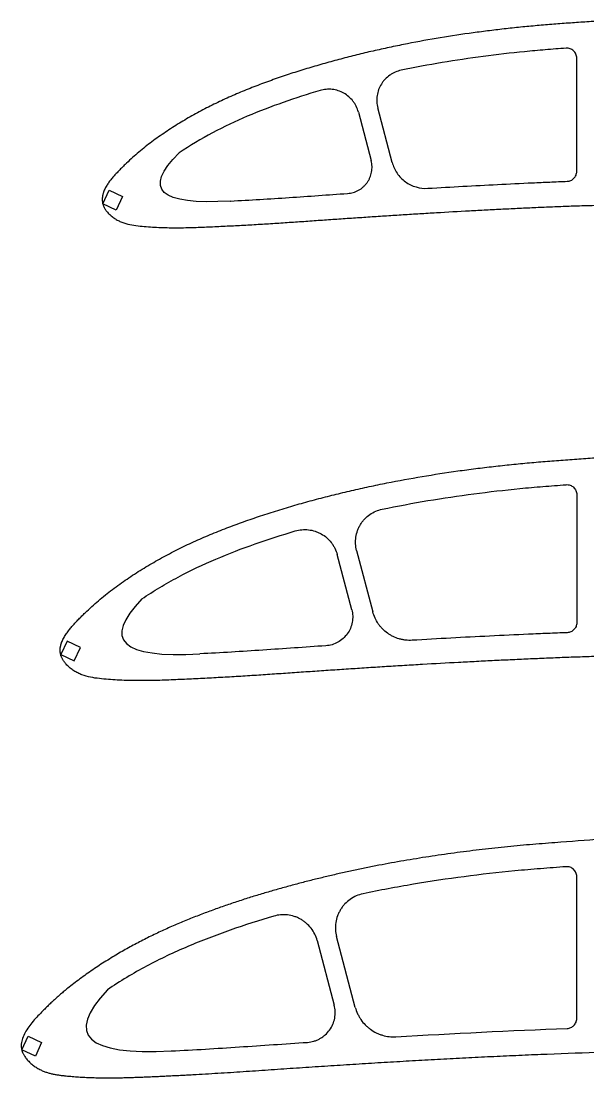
# Model space of a CAD drawing. Header units: millimetres. Extents: x -11497 to 404, y -3854 to 414.
# Drawn here: x -7340.5 to -7226, y -2024.5 to -1811.2 of the extents above; entities that cross this region are included whole.
import ezdxf

# ---------------------------------------------------------------- set-up
doc = ezdxf.new("R2010")
doc.units = ezdxf.units.MM

msp = doc.modelspace()

# ---------------------------------------------------------------- linework, layer by layer
at = {"color": 7, "linetype": 'Continuous', "lineweight": 25}
for p, q in [((-7228.2651, -1841.5014), (-7228.2651, -1818.6047)), ((-7265.5402, -1839.6687), (-7268.4365, -1828.6904)), ((-7272.3592, -1829.502), (-7269.7686, -1839.3212)), ((-7308.5372, -1837.7376), (-7308.5374, -1837.7374)), ((-7323.953, -1848.0318), (-7322.6852, -1845.3129)), ((-7322.6852, -1845.3129), (-7319.9663, -1846.5808)), ((-7319.9663, -1846.5808), (-7321.2341, -1849.2997)), ((-7298.1453, -1847.4785), (-7298.1422, -1847.4784)), ((-7321.2341, -1849.2997), (-7323.953, -1848.0318)), ((-7228.2651, -1906.7531), (-7228.2651, -1932.6455)), ((-7272.7067, -1918.069), (-7269.442, -1930.4322)), ((-7273.6908, -1930.0091), (-7276.6318, -1918.872)), ((-7316.0688, -1927.8199), (-7316.0685, -1927.8202)), ((-7331.174, -1936.3372), (-7332.4419, -1939.0561)), ((-7328.4551, -1937.605), (-7331.174, -1936.3372)), ((-7332.4419, -1939.0561), (-7329.7229, -1940.324)), ((-7329.7229, -1940.324), (-7328.4551, -1937.605)), ((-7304.3673, -1938.9141), (-7304.3691, -1938.9142)), ((-7228.2651, -2012.5622), (-7228.2651, -1983.8964)), ((-7280.6765, -1996.812), (-7277.2329, -2009.8432)), ((-7272.9745, -2010.3017), (-7276.7513, -1996.0094)), ((-7323.0423, -2006.7551), (-7323.0419, -2006.7554)), ((-7340.3019, -2018.8632), (-7339.0341, -2016.1443)), ((-7339.0341, -2016.1443), (-7336.3151, -2017.4121)), ((-7336.3151, -2017.4121), (-7337.583, -2020.1311)), ((-7337.583, -2020.1311), (-7340.3019, -2018.8632))]:
    msp.add_line(p, q, dxfattribs=at)
for points, knots in [([(-7223.2651, -1811.1527), (-7224.3837, -1811.1991), (-7226.621, -1811.3216), (-7229.9739, -1811.5605), (-7233.3247, -1811.8172), (-7236.6736, -1812.0896), (-7240.0172, -1812.4146), (-7243.3564, -1812.7749), (-7246.6902, -1813.1776), (-7251.1269, -1813.7734), (-7256.6558, -1814.6274), (-7262.1561, -1815.6403), (-7266.5358, -1816.5485), (-7269.8092, -1817.2805), (-7273.0701, -1818.0641), (-7276.3176, -1818.9), (-7279.5506, -1819.7886), (-7282.7675, -1820.7329), (-7285.9647, -1821.7409), (-7289.1398, -1822.8156), (-7292.2891, -1823.9629), (-7295.4083, -1825.1889), (-7298.492, -1826.5016), (-7301.5288, -1827.9191), (-7304.5097, -1829.4506), (-7307.4274, -1831.0989), (-7310.2758, -1832.864), (-7312.5853, -1834.4338), (-7314.3846, -1835.7573), (-7315.7066, -1836.7861), (-7316.9981, -1837.8531), (-7318.252, -1838.9639), (-7319.268, -1839.9212), (-7320.0626, -1840.7058), (-7320.6524, -1841.3005), (-7321.2326, -1841.9044), (-7321.7954, -1842.5246), (-7322.3346, -1843.1658), (-7322.8392, -1843.8343), (-7323.2213, -1844.419), (-7323.4896, -1844.9087), (-7323.6711, -1845.286), (-7323.7988, -1845.6107), (-7323.8853, -1845.8758), (-7323.9423, -1846.0771), (-7323.9888, -1846.281), (-7324.0347, -1846.5557), (-7324.075, -1846.9029), (-7324.0707, -1847.2525), (-7324.0496, -1847.5307), (-7324.0239, -1847.7381), (-7323.9884, -1847.944), (-7323.9411, -1848.1468), (-7323.881, -1848.3462), (-7323.7955, -1848.5359), (-7323.7017, -1848.722), (-7323.6107, -1848.9102), (-7323.5097, -1849.0934), (-7323.3963, -1849.269), (-7323.2732, -1849.438), (-7323.0988, -1849.6553), (-7322.7775, -1850.0231), (-7322.3696, -1850.4051), (-7321.9304, -1850.7497), (-7321.4751, -1851.0729), (-7320.874, -1851.4284), (-7319.8578, -1851.8951), (-7318.5078, -1852.2705), (-7316.8463, -1852.4928), (-7315.1784, -1852.6472), (-7313.5071, -1852.7626), (-7311.8333, -1852.8327), (-7310.1585, -1852.8706), (-7308.4832, -1852.873), (-7306.8081, -1852.8486), (-7305.1335, -1852.8002), (-7303.4594, -1852.7367), (-7301.7856, -1852.6625), (-7300.1121, -1852.5837), (-7298.4386, -1852.5016), (-7296.2075, -1852.3873), (-7293.419, -1852.234), (-7290.0737, -1852.0295), (-7286.729, -1851.8101), (-7283.3848, -1851.5808), (-7280.0404, -1851.3473), (-7276.6957, -1851.114), (-7273.3504, -1850.8846), (-7270.0043, -1850.659), (-7266.6575, -1850.4385), (-7263.3097, -1850.2246), (-7259.9611, -1850.0169), (-7255.4951, -1849.7485), (-7251.027, -1849.496), (-7246.557, -1849.2577), (-7243.2034, -1849.0874), (-7239.8488, -1848.9245), (-7237.0525, -1848.7946), (-7234.8147, -1848.6976), (-7233.1363, -1848.6247), (-7231.4576, -1848.5523), (-7229.7784, -1848.4888), (-7228.0987, -1848.4343), (-7225.8587, -1848.3689), (-7224.1783, -1848.3244), (-7222.0562, -1848.2754), (-7220.0526, -1848.2312), (-7217.5482, -1848.1634), (-7215.5441, -1848.1126), (-7213.5396, -1848.0623), (-7211.0332, -1848.0121), (-7208.0249, -1847.9516), (-7204.0127, -1847.8834), (-7198.9955, -1847.814), (-7192.9723, -1847.7562), (-7186.9466, -1847.7243), (-7180.9188, -1847.7158), (-7174.8893, -1847.7298), (-7168.8581, -1847.7633), (-7162.8257, -1847.8186), (-7156.7923, -1847.8928), (-7148.7467, -1848.0168), (-7138.6885, -1848.2194), (-7129.7876, -1848.4475), (-7124.9103, -1848.584), (-7124.0561, -1848.6082)], [0, 0, 0, 0, 0.008250743, 0.016501486, 0.024752229, 0.033002972, 0.041253715, 0.049504458, 0.057755201, 0.066005944, 0.08250743, 0.099008916, 0.107259659, 0.115510402, 0.123761145, 0.132011888, 0.140262631, 0.148513373, 0.156764116, 0.165014859, 0.173265602, 0.181516345, 0.189767088, 0.198017831, 0.206268574, 0.214519317, 0.22277006, 0.231020803, 0.235146175, 0.239271546, 0.243396918, 0.247522289, 0.251647661, 0.253710346, 0.255773032, 0.257835718, 0.259898404, 0.261961089, 0.264023775, 0.266086461, 0.267117804, 0.268149147, 0.269180489, 0.269696161, 0.270211832, 0.270727504, 0.271243175, 0.272274518, 0.273305861, 0.273821532, 0.274337204, 0.274852875, 0.275368547, 0.275884218, 0.27639989, 0.276915561, 0.277431232, 0.277946904, 0.278462575, 0.278978247, 0.279493918, 0.280525261, 0.282587947, 0.28361929, 0.284650632, 0.286713318, 0.288776004, 0.292901375, 0.297026747, 0.301152118, 0.30527749, 0.309402861, 0.313528233, 0.317653604, 0.321778976, 0.325904347, 0.330029719, 0.33415509, 0.338280462, 0.342405833, 0.346531205, 0.354781948, 0.363032691, 0.371283434, 0.379534177, 0.38778492, 0.396035663, 0.404286406, 0.412537149, 0.420787892, 0.429038634, 0.437289377, 0.44554012, 0.462041606, 0.470292349, 0.478543092, 0.486793835, 0.495044578, 0.49916995, 0.503295321, 0.507420693, 0.511546064, 0.515671436, 0.519796807, 0.52804755, 0.52804755, 0.535421807, 0.542796064, 0.546483193, 0.550170321, 0.557544578, 0.564918835, 0.572293092, 0.587041606, 0.60179012, 0.616538634, 0.631287149, 0.646035663, 0.660784177, 0.675532691, 0.690281205, 0.705029719, 0.734526747, 0.764023775, 0.770286821, 0.770286821, 0.770286821, 0.770286821]), ([(-7230.4151, -1816.6103), (-7231.8135, -1816.7155), (-7233.2114, -1816.8239), (-7236.0053, -1817.0552), (-7237.4007, -1817.1827), (-7241.582, -1817.6013), (-7244.3643, -1817.919), (-7252.6917, -1819.0183), (-7258.2185, -1819.9363), (-7263.7161, -1821.0724)], [0, 0, 0, 0, 0.125, 0.125, 0.25, 0.25, 0.5, 0.5, 1, 1, 1, 1]), ([(-7228.2651, -1818.6047), (-7228.2651, -1818.4662), (-7228.2793, -1818.3302), (-7228.3351, -1818.0629), (-7228.3773, -1817.9301), (-7228.487, -1817.6789), (-7228.5541, -1817.56), (-7228.7129, -1817.336), (-7228.8046, -1817.2315), (-7229.1047, -1816.953), (-7229.3457, -1816.8076), (-7229.7326, -1816.672), (-7229.8682, -1816.6397), (-7230.1401, -1816.6039), (-7230.2771, -1816.5999), (-7230.4151, -1816.6103)], [0, 0, 0, 0, 0.125, 0.125, 0.25, 0.25, 0.375, 0.375, 0.5, 0.5, 0.75, 0.75, 0.875, 0.875, 1, 1, 1, 1]), ([(-7263.716, -1821.0724), (-7264.129, -1821.1577), (-7264.526, -1821.2834), (-7265.0986, -1821.5298), (-7265.2856, -1821.6217), (-7265.6517, -1821.8254), (-7265.8312, -1821.9376), (-7266.3454, -1822.2969), (-7266.6604, -1822.5682), (-7267.0913, -1823.0227), (-7267.2286, -1823.1831), (-7267.485, -1823.5157), (-7267.6038, -1823.6874), (-7267.9328, -1824.2177), (-7268.1159, -1824.5918), (-7268.4067, -1825.3824), (-7268.5099, -1825.7873), (-7268.6028, -1826.4041), (-7268.6234, -1826.6116), (-7268.6435, -1827.0303), (-7268.6428, -1827.2419), (-7268.6088, -1827.8695), (-7268.5441, -1828.2827), (-7268.4365, -1828.6904)], [0, 0, 0, 0, 0.125, 0.125, 0.1875, 0.1875, 0.25, 0.25, 0.375, 0.375, 0.4375, 0.4375, 0.5, 0.5, 0.625, 0.625, 0.75, 0.75, 0.8125, 0.8125, 0.875, 0.875, 1, 1, 1, 1]), ([(-7280.0843, -1825.1595), (-7282.5903, -1825.9015), (-7285.0719, -1826.6988), (-7289.9775, -1828.4242), (-7292.4017, -1829.3518), (-7297.1753, -1831.3767), (-7299.5215, -1832.4813), (-7304.1091, -1834.9285), (-7306.3524, -1836.2665), (-7308.5372, -1837.7376)], [0, 0, 0, 0, 0.25, 0.25, 0.5, 0.5, 0.75, 0.75, 1, 1, 1, 1]), ([(-7272.3592, -1829.502), (-7272.4652, -1829.1002), (-7272.6095, -1828.7161), (-7272.881, -1828.1652), (-7272.9808, -1827.9858), (-7273.1991, -1827.6358), (-7273.3183, -1827.4645), (-7273.6968, -1826.9752), (-7273.9786, -1826.6778), (-7274.6006, -1826.1401), (-7274.9433, -1825.8994), (-7275.6583, -1825.4972), (-7276.0339, -1825.3324), (-7276.8219, -1825.0775), (-7277.2265, -1824.9906), (-7277.8371, -1824.9214), (-7278.0418, -1824.9084), (-7278.4539, -1824.9029), (-7278.6622, -1824.9106), (-7279.2805, -1824.9647), (-7279.6859, -1825.0415), (-7280.0843, -1825.1595)], [0, 0, 0, 0, 0.125, 0.125, 0.1875, 0.1875, 0.25, 0.25, 0.375, 0.375, 0.5, 0.5, 0.625, 0.625, 0.75, 0.75, 0.8125, 0.8125, 0.875, 0.875, 1, 1, 1, 1]), ([(-7274.5297, -1845.9528), (-7274.1386, -1845.9261), (-7273.7579, -1845.857), (-7273.0166, -1845.6376), (-7272.652, -1845.4844), (-7271.9748, -1845.1073), (-7271.6594, -1844.8836), (-7271.2219, -1844.4941), (-7271.0828, -1844.3557), (-7270.8234, -1844.0675), (-7270.7022, -1843.9169), (-7270.4765, -1843.603), (-7270.372, -1843.4397), (-7270.1804, -1843.0999), (-7270.0936, -1842.9236), (-7269.8653, -1842.3882), (-7269.7534, -1842.0182), (-7269.6468, -1841.4434), (-7269.6217, -1841.2483), (-7269.5935, -1840.861), (-7269.5901, -1840.6676), (-7269.6116, -1840.0883), (-7269.6686, -1839.7003), (-7269.7686, -1839.3212)], [0, 0, 0, 0, 0.125, 0.125, 0.25, 0.25, 0.375, 0.375, 0.4375, 0.4375, 0.5, 0.5, 0.5625, 0.5625, 0.625, 0.625, 0.75, 0.75, 0.8125, 0.8125, 0.875, 0.875, 1, 1, 1, 1]), ([(-7265.5402, -1839.6687), (-7265.3324, -1840.4562), (-7264.9983, -1841.1856), (-7264.0777, -1842.5281), (-7263.5161, -1843.1042), (-7262.5266, -1843.8201), (-7262.181, -1844.0269), (-7261.4597, -1844.3796), (-7261.0829, -1844.5257), (-7259.9114, -1844.8664), (-7259.1144, -1844.9559), (-7258.3014, -1844.9072)], [0, 0, 0, 0, 0.25, 0.25, 0.5, 0.5, 0.625, 0.625, 0.75, 0.75, 1, 1, 1, 1]), ([(-7230.1934, -1843.5006), (-7230.0644, -1843.496), (-7229.938, -1843.4791), (-7229.6901, -1843.4216), (-7229.5673, -1843.3806), (-7229.3332, -1843.2761), (-7229.2225, -1843.2133), (-7229.0136, -1843.067), (-7228.9147, -1842.9825), (-7228.7375, -1842.7989), (-7228.6583, -1842.6994), (-7228.5187, -1842.4846), (-7228.4589, -1842.3697), (-7228.3157, -1842.0157), (-7228.2651, -1841.7595), (-7228.2651, -1841.5014)], [0, 0, 0, 0, 0.125, 0.125, 0.25, 0.25, 0.375, 0.375, 0.5, 0.5, 0.625, 0.625, 0.75, 0.75, 1, 1, 1, 1]), ([(-7258.3014, -1844.9072), (-7253.619, -1844.627), (-7248.9355, -1844.3686), (-7241.9086, -1844.0158), (-7239.566, -1843.9027), (-7236.0517, -1843.7446), (-7234.8801, -1843.6944), (-7232.537, -1843.5929), (-7231.3654, -1843.5427), (-7230.1934, -1843.5006)], [0, 0, 0, 0, 0.5, 0.5, 0.75, 0.75, 0.875, 0.875, 1, 1, 1, 1]), ([(-7298.1422, -1847.4784), (-7296.1728, -1847.3782), (-7294.2038, -1847.2696), (-7290.2674, -1847.031), (-7288.2998, -1846.9024), (-7282.3979, -1846.5029), (-7278.4642, -1846.2215), (-7274.5297, -1845.9528)], [0, 0, 0, 0, 0.25, 0.25, 0.5, 0.5, 1, 1, 1, 1]), ([(-7118.9519, -1939.434), (-7123.0774, -1939.3294), (-7131.5794, -1939.1297), (-7142.2685, -1938.9355), (-7151.0183, -1938.8183), (-7157.5792, -1938.7511), (-7164.1381, -1938.7044), (-7170.6947, -1938.681), (-7177.2486, -1938.6793), (-7183.7993, -1938.7019), (-7190.3465, -1938.7503), (-7196.8896, -1938.8262), (-7202.3385, -1938.913), (-7206.6951, -1938.9962), (-7209.9611, -1939.0693), (-7212.682, -1939.1277), (-7214.8577, -1939.1878), (-7217.0327, -1939.2525), (-7219.7505, -1939.341), (-7221.9244, -1939.3954), (-7224.2271, -1939.451), (-7226.0502, -1939.5071), (-7228.4801, -1939.5878), (-7230.3022, -1939.6524), (-7232.1237, -1939.7226), (-7233.9447, -1939.7982), (-7235.7654, -1939.8753), (-7238.1924, -1939.9797), (-7241.2251, -1940.1174), (-7244.8629, -1940.291), (-7248.4991, -1940.4731), (-7253.3453, -1940.7274), (-7258.1887, -1940.9971), (-7263.0292, -1941.2837), (-7266.6582, -1941.5058), (-7270.286, -1941.7344), (-7273.9125, -1941.9704), (-7277.5379, -1942.2117), (-7281.1624, -1942.4567), (-7284.7858, -1942.7064), (-7288.4086, -1942.9563), (-7292.0311, -1943.2013), (-7295.6538, -1943.4357), (-7299.277, -1943.654), (-7302.297, -1943.8176), (-7304.7133, -1943.9393), (-7306.5256, -1944.0266), (-7308.3379, -1944.1102), (-7310.1504, -1944.1892), (-7311.9633, -1944.2567), (-7313.7767, -1944.3075), (-7315.5905, -1944.3338), (-7317.4045, -1944.3302), (-7319.218, -1944.2894), (-7321.0302, -1944.2126), (-7322.84, -1944.0888), (-7324.6458, -1943.9207), (-7326.4456, -1943.6867), (-7327.9102, -1943.2921), (-7329.0164, -1942.7988), (-7329.6705, -1942.4193), (-7330.1679, -1942.0755), (-7330.6473, -1941.7071), (-7331.0946, -1941.2994), (-7331.4488, -1940.9063), (-7331.6424, -1940.6747), (-7331.7795, -1940.4943), (-7331.9064, -1940.3066), (-7332.0194, -1940.1102), (-7332.122, -1939.9082), (-7332.23, -1939.7096), (-7332.3311, -1939.5075), (-7332.4049, -1939.2935), (-7332.4635, -1939.0751), (-7332.5076, -1938.8529), (-7332.5403, -1938.6289), (-7332.5671, -1938.3278), (-7332.5708, -1937.9493), (-7332.5254, -1937.5734), (-7332.4686, -1937.2769), (-7332.414, -1937.057), (-7332.3489, -1936.8399), (-7332.2507, -1936.5542), (-7332.107, -1936.2047), (-7331.9068, -1935.7979), (-7331.6108, -1935.2706), (-7331.193, -1934.6403), (-7330.6428, -1933.9194), (-7330.0559, -1933.2276), (-7329.4446, -1932.558), (-7328.8152, -1931.9052), (-7328.1754, -1931.2626), (-7327.314, -1930.4143), (-7326.2123, -1929.3794), (-7324.8526, -1928.179), (-7323.4529, -1927.0255), (-7322.0199, -1925.9136), (-7320.0699, -1924.4832), (-7317.5678, -1922.7856), (-7314.4814, -1920.878), (-7311.321, -1919.0951), (-7308.0916, -1917.4398), (-7304.8024, -1915.9065), (-7301.4621, -1914.487), (-7298.0831, -1913.162), (-7294.6719, -1911.9205), (-7291.2323, -1910.759), (-7287.7689, -1909.6686), (-7284.2838, -1908.6476), (-7280.781, -1907.6866), (-7277.2624, -1906.7828), (-7273.7291, -1905.9355), (-7270.182, -1905.1439), (-7265.4357, -1904.1619), (-7259.4744, -1903.0662), (-7253.481, -1902.1431), (-7248.6709, -1901.4991), (-7245.0562, -1901.0635), (-7241.4351, -1900.6745), (-7237.809, -1900.3226), (-7234.1765, -1900.0298), (-7230.5416, -1899.7533), (-7226.905, -1899.4813), (-7224.4787, -1899.3221), (-7223.2651, -1899.2525)], [0, 0, 0, 0, 0.0278069, 0.057303928, 0.072052442, 0.086800957, 0.101549471, 0.116297985, 0.131046499, 0.145795013, 0.160543527, 0.175292041, 0.190040555, 0.197414812, 0.204789069, 0.212163326, 0.215850455, 0.219537583, 0.22691184, 0.234286097, 0.234286097, 0.24253684, 0.246662212, 0.250787583, 0.254912955, 0.259038326, 0.263163698, 0.267289069, 0.275539812, 0.283790555, 0.292041298, 0.300292041, 0.316793527, 0.32504427, 0.333295013, 0.341545756, 0.349796499, 0.358047242, 0.366297985, 0.374548728, 0.382799471, 0.391050214, 0.399300957, 0.4075517, 0.415802442, 0.419927814, 0.424053185, 0.428178557, 0.432303928, 0.4364293, 0.440554671, 0.444680043, 0.448805414, 0.452930786, 0.457056157, 0.461181529, 0.4653069, 0.469432272, 0.473557643, 0.475620329, 0.477683015, 0.478714358, 0.4797457, 0.481808386, 0.482839729, 0.483355401, 0.483871072, 0.484386743, 0.484902415, 0.485418086, 0.485933758, 0.486449429, 0.486965101, 0.487480772, 0.487996443, 0.488512115, 0.489027786, 0.490059129, 0.491090472, 0.491606144, 0.492121815, 0.492637486, 0.493153158, 0.494184501, 0.495215844, 0.496247186, 0.498309872, 0.500372558, 0.502435244, 0.504497929, 0.506560615, 0.508623301, 0.510685987, 0.514811358, 0.51893673, 0.523062101, 0.527187473, 0.531312844, 0.539563587, 0.54781433, 0.556065073, 0.564315816, 0.572566559, 0.580817302, 0.589068045, 0.597318788, 0.605569531, 0.613820274, 0.622071017, 0.63032176, 0.638572503, 0.646823246, 0.655073989, 0.663324732, 0.679826218, 0.696327703, 0.704578446, 0.712829189, 0.721079932, 0.729330675, 0.737581418, 0.745832161, 0.754082904, 0.762333647, 0.762333647, 0.762333647, 0.762333647]), ([(-7267.5295, -1909.7034), (-7261.4038, -1908.4315), (-7255.2446, -1907.4093), (-7245.9635, -1906.1931), (-7242.8624, -1905.8433), (-7238.2019, -1905.3842), (-7236.6464, -1905.2465), (-7233.5321, -1904.995), (-7231.974, -1904.8765), (-7230.4158, -1904.7588)], [0, 0, 0, 0, 0.5, 0.5, 0.75, 0.75, 0.875, 0.875, 1, 1, 1, 1]), ([(-7230.4158, -1904.7588), (-7230.2777, -1904.7484), (-7230.141, -1904.7523), (-7229.8702, -1904.7878), (-7229.7345, -1904.8199), (-7229.4757, -1904.9104), (-7229.3522, -1904.9684), (-7229.1168, -1905.1099), (-7229.0057, -1905.1935), (-7228.7053, -1905.4719), (-7228.5422, -1905.7013), (-7228.3779, -1906.077), (-7228.3354, -1906.2099), (-7228.2794, -1906.4784), (-7228.2651, -1906.6147), (-7228.2651, -1906.7531)], [0, 0, 0, 0, 0.125, 0.125, 0.25, 0.25, 0.375, 0.375, 0.5, 0.5, 0.75, 0.75, 0.875, 0.875, 1, 1, 1, 1]), ([(-7272.7067, -1918.0691), (-7272.8249, -1917.6216), (-7272.8957, -1917.1693), (-7272.9461, -1916.2556), (-7272.9243, -1915.7896), (-7272.7888, -1914.8845), (-7272.6762, -1914.4422), (-7272.4391, -1913.7945), (-7272.3481, -1913.5807), (-7272.1472, -1913.1679), (-7271.9266, -1912.7677), (-7271.667, -1912.392), (-7271.3878, -1912.0287), (-7271.2374, -1911.8524), (-7270.7625, -1911.3499), (-7270.4166, -1911.0517), (-7269.668, -1910.5272), (-7269.2609, -1910.2996), (-7268.4193, -1909.936), (-7267.9826, -1909.7975), (-7267.5294, -1909.7034)], [0, 0, 0, 0, 0.125, 0.125, 0.25, 0.25, 0.375, 0.375, 0.4375, 0.4375, 0.5, 0.5625, 0.5625, 0.625, 0.625, 0.75, 0.75, 0.875, 0.875, 1, 1, 1, 1]), ([(-7285.1154, -1914.1053), (-7284.678, -1913.9757), (-7284.2346, -1913.8917), (-7283.3361, -1913.8122), (-7282.8765, -1913.8177), (-7281.9796, -1913.9186), (-7281.5399, -1914.013), (-7280.8934, -1914.221), (-7280.6791, -1914.302), (-7280.264, -1914.4834), (-7280.0622, -1914.5839), (-7279.4739, -1914.9142), (-7279.1031, -1915.1735), (-7278.4132, -1915.7683), (-7278.1035, -1916.0954), (-7277.6898, -1916.629), (-7277.5605, -1916.814), (-7277.3194, -1917.199), (-7277.208, -1917.3986), (-7276.9072, -1918.0076), (-7276.7482, -1918.431), (-7276.6317, -1918.8721)], [0, 0, 0, 0, 0.125, 0.125, 0.25, 0.25, 0.375, 0.375, 0.4375, 0.4375, 0.5, 0.5, 0.625, 0.625, 0.75, 0.75, 0.8125, 0.8125, 0.875, 0.875, 1, 1, 1, 1]), ([(-7316.0685, -1927.8202), (-7314.8804, -1927.0178), (-7313.6758, -1926.2529), (-7311.2378, -1924.7884), (-7310.0044, -1924.089), (-7306.2619, -1922.0867), (-7303.71, -1920.8811), (-7298.517, -1918.6728), (-7295.8794, -1917.6622), (-7290.5422, -1915.7816), (-7287.842, -1914.9133), (-7285.1153, -1914.1053)], [0, 0, 0, 0, 0.125, 0.125, 0.25, 0.25, 0.5, 0.5, 0.75, 0.75, 1, 1, 1, 1]), ([(-7273.6908, -1930.009), (-7273.5809, -1930.4253), (-7273.5186, -1930.8464), (-7273.4864, -1931.6979), (-7273.518, -1932.1309), (-7273.6726, -1932.9664), (-7273.7952, -1933.375), (-7274.1324, -1934.1659), (-7274.3413, -1934.536), (-7274.8372, -1935.2268), (-7275.1279, -1935.5497), (-7275.7627, -1936.1153), (-7276.1088, -1936.362), (-7276.8604, -1936.7806), (-7277.2534, -1936.9453), (-7278.0681, -1937.1869), (-7278.4938, -1937.264), (-7278.9234, -1937.293)], [0, 0, 0, 0, 0.125, 0.125, 0.25, 0.25, 0.375, 0.375, 0.5, 0.5, 0.625, 0.625, 0.75, 0.75, 0.875, 0.875, 1, 1, 1, 1]), ([(-7261.4985, -1936.1834), (-7261.9442, -1936.2098), (-7262.3861, -1936.1975), (-7263.0435, -1936.1234), (-7263.2617, -1936.0893), (-7263.6962, -1936.0022), (-7263.9135, -1935.9488), (-7264.5536, -1935.7619), (-7264.9645, -1935.6024), (-7265.5578, -1935.312), (-7265.7518, -1935.2067), (-7266.1317, -1934.9787), (-7266.3186, -1934.8553), (-7266.8582, -1934.4644), (-7267.1915, -1934.1761), (-7267.6529, -1933.7032), (-7267.8001, -1933.5388), (-7268.0815, -1933.196), (-7268.2161, -1933.0169), (-7268.5927, -1932.4678), (-7268.8097, -1932.0844), (-7269.1771, -1931.2836), (-7269.328, -1930.8639), (-7269.442, -1930.4322)], [0, 0, 0, 0, 0.125, 0.125, 0.1875, 0.1875, 0.25, 0.25, 0.375, 0.375, 0.4375, 0.4375, 0.5, 0.5, 0.625, 0.625, 0.6875, 0.6875, 0.75, 0.75, 0.875, 0.875, 1, 1, 1, 1]), ([(-7228.2651, -1932.6455), (-7228.2651, -1932.7745), (-7228.2775, -1932.9014), (-7228.3259, -1933.1512), (-7228.3625, -1933.2752), (-7228.4583, -1933.5129), (-7228.517, -1933.6257), (-7228.6556, -1933.8397), (-7228.7363, -1933.9416), (-7228.9133, -1934.1253), (-7229.0098, -1934.2082), (-7229.2192, -1934.3555), (-7229.3319, -1934.4194), (-7229.6802, -1934.5754), (-7229.9344, -1934.6353), (-7230.1922, -1934.6447)], [0, 0, 0, 0, 0.125, 0.125, 0.25, 0.25, 0.375, 0.375, 0.5, 0.5, 0.625, 0.625, 0.75, 0.75, 1, 1, 1, 1]), ([(-7230.1922, -1934.6447), (-7231.4974, -1934.6923), (-7232.8024, -1934.7449), (-7235.4122, -1934.8543), (-7236.7171, -1934.9097), (-7240.6314, -1935.0819), (-7243.2405, -1935.2048), (-7251.067, -1935.5913), (-7256.2834, -1935.8749), (-7261.4986, -1936.1834)], [0, 0, 0, 0, 0.125, 0.125, 0.25, 0.25, 0.5, 0.5, 1, 1, 1, 1]), ([(-7278.9233, -1937.293), (-7283.163, -1937.5787), (-7287.4018, -1937.8785), (-7293.7615, -1938.3029), (-7295.8818, -1938.4394), (-7300.1235, -1938.6926), (-7302.2451, -1938.808), (-7304.3673, -1938.9141)], [0, 0, 0, 0, 0.5, 0.5, 0.75, 0.75, 1, 1, 1, 1]), ([(-7223.2651, -1976.3518), (-7226.3979, -1976.571), (-7231.2313, -1976.9558), (-7237.7701, -1977.4446), (-7242.8715, -1977.9286), (-7247.9646, -1978.486), (-7253.0465, -1979.1313), (-7258.1163, -1979.8632), (-7263.172, -1980.6862), (-7267.3892, -1981.4579), (-7270.7761, -1982.1258), (-7273.3372, -1982.6612), (-7275.8926, -1983.22), (-7278.4415, -1983.8076), (-7280.9843, -1984.4214), (-7283.5211, -1985.0629), (-7286.0735, -1985.7386), (-7288.6409, -1986.4482), (-7291.2215, -1987.1962), (-7293.7921, -1987.9765), (-7296.3509, -1988.7948), (-7298.8987, -1989.6482), (-7301.4334, -1990.5424), (-7303.5489, -1991.3298), (-7305.2529, -1991.9871), (-7306.5492, -1992.5033), (-7307.8408, -1993.0305), (-7309.1252, -1993.5733), (-7310.4036, -1994.128), (-7311.6739, -1994.6991), (-7312.9563, -1995.2959), (-7314.2518, -1995.9177), (-7315.557, -1996.57), (-7316.8549, -1997.2384), (-7318.1423, -1997.9291), (-7319.4227, -1998.639), (-7320.695, -1999.3709), (-7321.9951, -2000.1445), (-7323.3201, -2000.9615), (-7324.6656, -2001.8241), (-7325.9938, -2002.7085), (-7327.2991, -2003.6149), (-7328.5779, -2004.5386), (-7329.8235, -2005.4813), (-7330.8812, -2006.3173), (-7331.7595, -2007.043), (-7332.4758, -2007.6498), (-7333.1845, -2008.2752), (-7333.8954, -2008.9183), (-7334.6108, -2009.5886), (-7335.337, -2010.2896), (-7336.1594, -2011.1075), (-7337.0753, -2012.042), (-7338.0384, -2013.1089), (-7338.922, -2014.2161), (-7339.6628, -2015.3557), (-7340.2026, -2016.5165), (-7340.483, -2017.7021), (-7340.3996, -2018.7383), (-7340.1851, -2019.4073), (-7339.9272, -2019.8435), (-7339.689, -2020.3186), (-7339.2137, -2020.9009), (-7338.6297, -2021.502), (-7337.9679, -2022.0455), (-7337.2588, -2022.529), (-7336.5441, -2022.9258), (-7335.8404, -2023.2382), (-7335.1587, -2023.4803), (-7334.4712, -2023.6716), (-7333.7793, -2023.8225), (-7333.0832, -2023.9392), (-7332.3842, -2024.0339), (-7331.4998, -2024.1328), (-7330.4295, -2024.2353), (-7329.1725, -2024.336), (-7327.912, -2024.4138), (-7326.6491, -2024.4713), (-7325.3847, -2024.5135), (-7324.1192, -2024.5357), (-7322.8529, -2024.545), (-7321.5864, -2024.5362), (-7320.3205, -2024.5168), (-7319.0555, -2024.4856), (-7317.7912, -2024.4457), (-7316.5271, -2024.3985), (-7315.263, -2024.3469), (-7313.9982, -2024.2907), (-7312.7329, -2024.2328), (-7311.4668, -2024.1749), (-7310.2012, -2024.1126), (-7308.9353, -2024.0502), (-7307.6697, -2023.9859), (-7306.4037, -2023.9178), (-7304.7147, -2023.8252), (-7302.603, -2023.7036), (-7300.069, -2023.5473), (-7297.5361, -2023.3867), (-7295.0034, -2023.2184), (-7292.4711, -2023.0482), (-7289.9385, -2022.8758), (-7287.4056, -2022.7017), (-7284.8722, -2022.5312), (-7282.3391, -2022.36), (-7279.8061, -2022.1937), (-7277.2734, -2022.0267), (-7274.7404, -2021.8636), (-7272.2068, -2021.7033), (-7268.8301, -2021.4939), (-7264.6102, -2021.2397), (-7259.5475, -2020.9489), (-7254.4849, -2020.6738), (-7249.422, -2020.4113), (-7244.3579, -2020.1665), (-7239.2921, -2019.9352), (-7232.1627, -2019.6362), (-7226.7211, -2019.4319), (-7222.9683, -2019.3107)], [0, 0, 0, 0, 0.037810127, 0.058378142, 0.078944165, 0.099502757, 0.120062306, 0.140618196, 0.161171844, 0.181730392, 0.192232993, 0.202733734, 0.213231801, 0.223726436, 0.234226583, 0.244725708, 0.255230035, 0.266014973, 0.276796177, 0.287577874, 0.298358395, 0.309139928, 0.31992681, 0.330717371, 0.336315928, 0.341916893, 0.34751551, 0.353112043, 0.35870546, 0.364292741, 0.369880161, 0.375736121, 0.381592742, 0.387447349, 0.393312559, 0.399182199, 0.405074118, 0.410984135, 0.41739554, 0.423814744, 0.430225953, 0.436607106, 0.442946104, 0.449218507, 0.455412895, 0.459176702, 0.462934888, 0.466716263, 0.470556156, 0.474475231, 0.47851987, 0.482707985, 0.488439354, 0.49427259, 0.500005689, 0.505479778, 0.510596009, 0.515360546, 0.519964911, 0.522941483, 0.523713317, 0.526061566, 0.529321954, 0.532702959, 0.536149006, 0.539609724, 0.543025292, 0.545975002, 0.548870241, 0.551727175, 0.554561889, 0.557391908, 0.560223219, 0.563052882, 0.568106577, 0.573167981, 0.578234398, 0.583311455, 0.588388324, 0.593465992, 0.598549122, 0.603634584, 0.60871431, 0.613792524, 0.618869059, 0.62394358, 0.629023617, 0.634100922, 0.639186879, 0.644273168, 0.649360468, 0.654444114, 0.659532454, 0.664617865, 0.669708001, 0.679898873, 0.690085219, 0.700273946, 0.710457126, 0.720645539, 0.730830795, 0.741020462, 0.751213282, 0.761401695, 0.771588867, 0.781775629, 0.79196117, 0.802149496, 0.812340623, 0.832694999, 0.853048018, 0.873395476, 0.893737901, 0.914086761, 0.934438591, 0.95479294, 0.999999721, 0.999999721, 0.999999721, 0.999999721]), ([(-7230.4182, -1981.9023), (-7232.1382, -1982.0343), (-7233.8585, -1982.1634), (-7237.2977, -1982.4364), (-7239.0161, -1982.5849), (-7244.1658, -1983.0869), (-7247.594, -1983.4714), (-7254.4381, -1984.3675), (-7257.8552, -1984.8753), (-7264.6575, -1986.022), (-7268.045, -1986.6612), (-7271.418, -1987.3694)], [0, 0, 0, 0, 0.125, 0.125, 0.25, 0.25, 0.5, 0.5, 0.75, 0.75, 1, 1, 1, 1]), ([(-7228.2651, -1983.8964), (-7228.2651, -1983.7579), (-7228.2794, -1983.6218), (-7228.3352, -1983.3542), (-7228.3776, -1983.2213), (-7228.4874, -1982.9699), (-7228.5546, -1982.851), (-7228.7137, -1982.6268), (-7228.8056, -1982.5223), (-7229.1062, -1982.2437), (-7229.3475, -1982.0984), (-7229.7349, -1981.9632), (-7229.8708, -1981.9309), (-7230.1429, -1981.8955), (-7230.28, -1981.8917), (-7230.4182, -1981.9023)], [0, 0, 0, 0, 0.125, 0.125, 0.25, 0.25, 0.375, 0.375, 0.5, 0.5, 0.75, 0.75, 0.875, 0.875, 1, 1, 1, 1]), ([(-7271.418, -1987.3694), (-7271.8853, -1987.4676), (-7272.3354, -1987.6114), (-7273.2024, -1987.9878), (-7273.6222, -1988.2233), (-7274.3941, -1988.766), (-7274.7503, -1989.0741), (-7275.2391, -1989.5925), (-7275.3943, -1989.7749), (-7275.6822, -1990.1503), (-7275.9496, -1990.5384), (-7276.1768, -1990.9514), (-7276.3835, -1991.377), (-7276.4771, -1991.5974), (-7276.7216, -1992.2666), (-7276.8374, -1992.7232), (-7276.9766, -1993.6564), (-7276.9989, -1994.1372), (-7276.9466, -1995.0809), (-7276.8733, -1995.5477), (-7276.7513, -1996.0094)], [0, 0, 0, 0, 0.125, 0.125, 0.25, 0.25, 0.375, 0.375, 0.4375, 0.4375, 0.5, 0.5625, 0.5625, 0.625, 0.625, 0.75, 0.75, 0.875, 0.875, 1, 1, 1, 1]), ([(-7289.428, -1991.8856), (-7292.3935, -1992.7592), (-7295.3293, -1993.6986), (-7299.6801, -1995.2257), (-7301.1212, -1995.7551), (-7303.9844, -1996.8561), (-7305.4064, -1997.4281), (-7309.6365, -1999.2237), (-7312.4068, -2000.5314), (-7316.4673, -2002.7045), (-7317.805, -2003.4641), (-7320.4487, -2005.0537), (-7321.7546, -2005.8839), (-7323.0419, -2006.7554)], [0, 0, 0, 0, 0.25, 0.25, 0.375, 0.375, 0.5, 0.5, 0.75, 0.75, 0.875, 0.875, 1, 1, 1, 1]), ([(-7280.6765, -1996.812), (-7280.7967, -1996.357), (-7280.9606, -1995.9209), (-7281.3728, -1995.0856), (-7281.6243, -1994.6834), (-7282.1939, -1993.9477), (-7282.513, -1993.6106), (-7283.0438, -1993.1519), (-7283.2301, -1993.0066), (-7283.6122, -1992.7383), (-7284.0055, -1992.4905), (-7284.4209, -1992.2831), (-7284.8475, -1992.0961), (-7285.0675, -1992.0124), (-7285.737, -1991.7958), (-7286.1911, -1991.6979), (-7287.1143, -1991.5925), (-7287.5881, -1991.5859), (-7288.5182, -1991.6665), (-7288.9765, -1991.7526), (-7289.428, -1991.8856)], [0, 0, 0, 0, 0.125, 0.125, 0.25, 0.25, 0.375, 0.375, 0.4375, 0.4375, 0.5, 0.5625, 0.5625, 0.625, 0.625, 0.75, 0.75, 0.875, 0.875, 1, 1, 1, 1]), ([(-7282.6419, -2017.3691), (-7282.1979, -2017.3395), (-7281.7647, -2017.2617), (-7281.1305, -2017.0747), (-7280.9206, -2017), (-7280.512, -2016.8285), (-7280.3141, -2016.7322), (-7279.9305, -2016.5189), (-7279.7449, -2016.402), (-7279.3861, -2016.1475), (-7279.2121, -2016.0091), (-7278.7152, -2015.5667), (-7278.4216, -2015.2404), (-7277.9079, -2014.5265), (-7277.6875, -2014.1355), (-7277.343, -2013.3278), (-7277.2152, -2012.9066), (-7277.0533, -2012.0323), (-7277.0217, -2011.5942), (-7277.0541, -2010.7162), (-7277.1193, -2010.2734), (-7277.2329, -2009.8432)], [0, 0, 0, 0, 0.125, 0.125, 0.1875, 0.1875, 0.25, 0.25, 0.3125, 0.3125, 0.375, 0.375, 0.5, 0.5, 0.625, 0.625, 0.75, 0.75, 0.875, 0.875, 1, 1, 1, 1]), ([(-7272.9745, -2010.3017), (-7272.8567, -2010.7474), (-7272.7022, -2011.1771), (-7272.4173, -2011.7985), (-7272.3135, -2012.0018), (-7272.0876, -2012.4004), (-7271.965, -2012.5965), (-7271.5759, -2013.1632), (-7271.2871, -2013.5147), (-7270.8108, -2014.0032), (-7270.6449, -2014.1596), (-7270.2983, -2014.4591), (-7270.1169, -2014.6027), (-7269.5603, -2015.0054), (-7269.1703, -2015.2394), (-7268.5575, -2015.5396), (-7268.3486, -2015.6312), (-7267.9212, -2015.797), (-7267.7021, -2015.8712), (-7267.0431, -2016.0635), (-7266.5972, -2016.153), (-7265.6929, -2016.2557), (-7265.2318, -2016.2688), (-7264.7716, -2016.2417)], [0, 0, 0, 0, 0.125, 0.125, 0.1875, 0.1875, 0.25, 0.25, 0.375, 0.375, 0.4375, 0.4375, 0.5, 0.5, 0.625, 0.625, 0.6875, 0.6875, 0.75, 0.75, 0.875, 0.875, 1, 1, 1, 1]), ([(-7230.1893, -2014.5612), (-7230.0605, -2014.5563), (-7229.9343, -2014.5392), (-7229.6868, -2014.4814), (-7229.5643, -2014.4402), (-7229.3307, -2014.3355), (-7229.2202, -2014.2727), (-7229.0118, -2014.1263), (-7228.9131, -2014.0418), (-7228.7363, -2013.8583), (-7228.6573, -2013.7588), (-7228.518, -2013.5443), (-7228.4584, -2013.4294), (-7228.3155, -2013.0758), (-7228.2651, -2012.8199), (-7228.2651, -2012.5622)], [0, 0, 0, 0, 0.125, 0.125, 0.25, 0.25, 0.375, 0.375, 0.5, 0.5, 0.625, 0.625, 0.75, 0.75, 1, 1, 1, 1]), ([(-7310.1318, -2019.1022), (-7307.8393, -2018.9891), (-7305.5473, -2018.8658), (-7300.9646, -2018.5951), (-7298.6739, -2018.449), (-7291.8026, -2017.995), (-7287.2227, -2017.6741), (-7282.6419, -2017.3691)], [0, 0, 0, 0, 0.25, 0.25, 0.5, 0.5, 1, 1, 1, 1])]:
    msp.add_open_spline(points, degree=3, knots=knots, dxfattribs=at)
for points in [[(-7298.1453, -1847.4785), (-7312.5392, -1848.3944), (-7316.0032, -1845.1474), (-7308.5374, -1837.7374)], [(-7316.0688, -1927.8199), (-7324.125, -1936.1487), (-7320.2251, -1939.8468), (-7304.3691, -1938.9142)], [(-7323.0423, -2006.7551), (-7331.6452, -2015.9345), (-7327.3417, -2020.0502), (-7310.1318, -2019.1022)], [(-7264.7716, -2016.2417), (-7253.2482, -2015.5644), (-7241.7209, -2014.9988), (-7230.1893, -2014.5612)]]:
    msp.add_open_spline(points, degree=3, dxfattribs=at)

doc.saveas('drawing.dxf')
